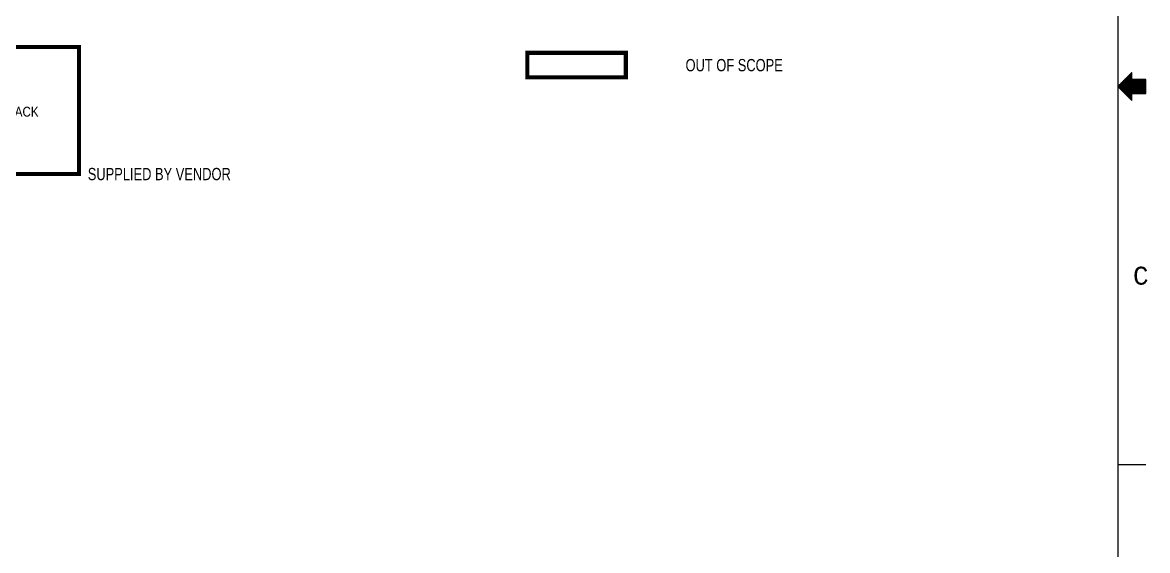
# Model space of a CAD drawing. Header units: feet. Extents: x 1 to 168002, y -59383 to 29717.
# Drawn here: x 69643 to 83364, y -20494 to -14053 of the extents above; entities that cross this region are included whole.
import ezdxf
from ezdxf.enums import TextEntityAlignment as Align

# ---------------------------------------------------------------- set-up
doc = ezdxf.new("R2010")
doc.units = ezdxf.units.FT
doc.header["$LTSCALE"] = 50
doc.header["$MEASUREMENT"] = 0
doc.linetypes.add('CONTINU', pattern=[0])
doc.linetypes.add('PHANTOMX2', pattern=[5, 2.5, -0.5, 0.5, -0.5, 0.5, -0.5])
doc.layers.get('0').update_dxf_attribs({"linetype": 'CONTINUOUS'})
doc.layers.add('Border', color=7, linetype='CONTINUOUS', lineweight=0)
doc.layers.add('E-Text-1', color=2, linetype='CONTINUOUS')
doc.layers.add('ELEC', color=200, linetype='CONTINUOUS')
doc.styles.add('TB-1$0$MONOTXT', font='monotxt_.ttf')
doc.styles.add('돋움', font='')
doc.styles.get('돋움').set_extended_font_data('Dotum')

# ---------------------------------------------------------------- blocks, each defined once
blk = doc.blocks.new('FORMAT')
at = {"layer": 'Border', "color": 0, "linetype": 'Continuous', "lineweight": 25}
for p, q in [((41000, 28700), (41000, 1000)), ((41171, 15021), (41000, 14850)), ((41171, 14957), (41107, 14957)), ((41171, 14967), (41117, 14967)), ((41171, 14977), (41127, 14977)), ((41171, 14986), (41137, 14986)), ((41171, 14996), (41146, 14996)), ((41171, 15006), (41156, 15006)), ((41171, 15016), (41166, 15016)), ((41171, 14936), (41171, 15021)), ((41000, 14850), (41171, 14679)), ((41343, 14849), (41001, 14849)), ((41343, 14859), (41009, 14859)), ((41343, 14840), (41010, 14840)), ((41343, 14869), (41019, 14869)), ((41343, 14830), (41020, 14830)), ((41343, 14879), (41029, 14879)), ((41343, 14820), (41030, 14820)), ((41343, 14889), (41039, 14889)), ((41343, 14898), (41048, 14898)), ((41343, 14908), (41058, 14908)), ((41343, 14918), (41068, 14918)), ((41343, 14928), (41078, 14928)), ((41171, 14938), (41088, 14938)), ((41171, 14947), (41097, 14947)), ((41343, 14936), (41171, 14936)), ((41343, 14764), (41343, 14936)), ((41343, 14810), (41040, 14810)), ((41343, 14801), (41050, 14801)), ((41343, 14791), (41059, 14791)), ((41343, 14781), (41069, 14781)), ((41343, 14771), (41079, 14771)), ((41171, 14761), (41089, 14761)), ((41171, 14752), (41098, 14752)), ((41171, 14742), (41108, 14742)), ((41171, 14732), (41118, 14732)), ((41171, 14722), (41128, 14722)), ((41171, 14712), (41138, 14712)), ((41171, 14703), (41147, 14703)), ((41171, 14693), (41157, 14693)), ((41171, 14683), (41167, 14683)), ((41171, 14679), (41171, 14764)), ((41171, 14764), (41343, 14764)), ((41343, 10233), (41000, 10233)), ((41343, 10233), (41000, 10233))]:
    blk.add_line(p, q, dxfattribs=at)
at = {"layer": 'Border', "color": 0, "linetype": 'Continuous', "lineweight": 25, "style": 'TB-1$0$MONOTXT'}
blk.add_text('C', height=220, dxfattribs=at).set_placement((41186, 12542), align=Align.MIDDLE_LEFT)
blk = doc.blocks.new('TITLE')
at = {"xscale": 0.01, "yscale": 0.01, "zscale": 0.01}
blk.add_blockref('FORMAT', (0, 0), dxfattribs=at)

msp = doc.modelspace()

# ---------------------------------------------------------------- linework, layer by layer
at = {"color": 6, "linetype": 'PHANTOMX2', "ltscale": 0.3, "const_width": 50, "elevation": 0.1}
for points in [[(64678.7, -14582), (64678.7, -15901.5), (70331.6, -15901.5), (70331.6, -14352.7), (66580.8, -14352.7), (64678.7, -14352.7)], [(75801.5, -14422.9), (77001.5, -14422.9), (77001.5, -14722.9), (75801.5, -14722.9)]]:
    msp.add_lwpolyline(points, close=True, dxfattribs=at)

# ---------------------------------------------------------------- block references
at = {"color": 7, "linetype": 'CONTINU', "ltscale": 100, "xscale": 100, "yscale": 100, "zscale": 100}
msp.add_blockref('TITLE', (42001.4, -29683.3, 0.1), dxfattribs=at)

# ---------------------------------------------------------------- texts
at = {"layer": 'E-Text-1', "style": '돋움', "width": 0.8}
for s, p in [('OUT OF SCOPE', (77730, -14572.9, 0.1)), ('SUPPLIED BY VENDOR', (70438.7, -15901.5, 0.1))]:
    msp.add_text(s, height=150, dxfattribs=at).set_placement(p, align=Align.MIDDLE_LEFT)
at = {"layer": 'ELEC', "color": 7, "style": '돋움', "width": 0.9}
msp.add_text('1 RACK 114.98kWh x 6 RACK', height=120, dxfattribs=at).set_placement((67914.9, -15200.6, 0.1))

doc.saveas('drawing.dxf')
